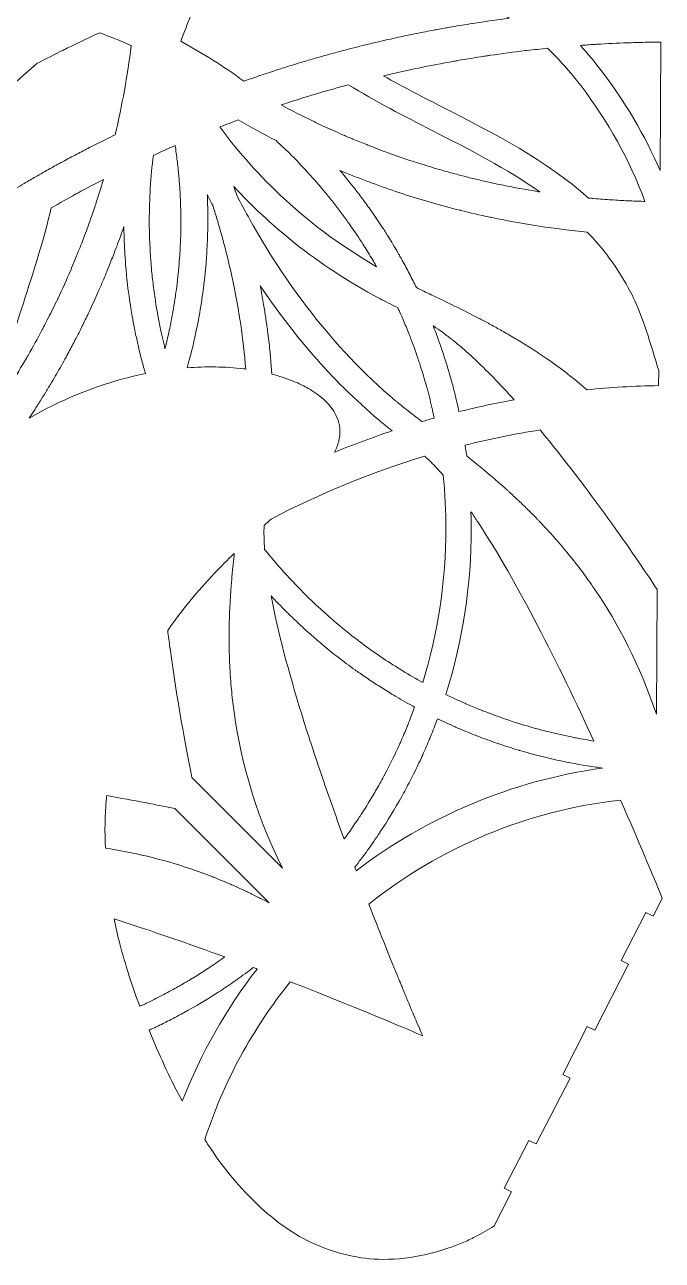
# Model space of a CAD drawing. Header units: millimetres. Extents: x -131 to 670, y -112 to 1620.
# Drawn here: x 426.8 to 476.5, y 722.1 to 818.3 of the extents above; entities that cross this region are included whole.
import ezdxf

# ---------------------------------------------------------------- set-up
doc = ezdxf.new("R2010")
doc.units = ezdxf.units.MM
doc.header["$MEASUREMENT"] = 0
doc.layers.add('Layer 2', color=7, linetype='Continuous')

msp = doc.modelspace()

# ---------------------------------------------------------------- linework, layer by layer
at = {"layer": 'Layer 2', "lineweight": 0}
for points, knots in [([(464.473, 818.81), (463.689, 818.71), (462.907, 818.599), (462.127, 818.481), (461.838, 818.438), (461.551, 818.389), (461.264, 818.343), (460.75, 818.26), (460.237, 818.176), (459.726, 818.085), (459.396, 818.027), (459.066, 817.967), (458.737, 817.905), (458.258, 817.816), (457.78, 817.722), (457.303, 817.626), (456.977, 817.56), (456.651, 817.495), (456.326, 817.426), (455.775, 817.309), (455.227, 817.185), (454.679, 817.059), (454.317, 816.975), (453.956, 816.892), (453.595, 816.804), (452.985, 816.657), (452.376, 816.505), (451.77, 816.346), (451.42, 816.254), (451.073, 816.157), (450.725, 816.062), (450.303, 815.946), (449.881, 815.829), (449.461, 815.708), (449.09, 815.601), (448.719, 815.492), (448.35, 815.381), (447.949, 815.26), (447.55, 815.136), (447.152, 815.011), (446.783, 814.895), (446.414, 814.78), (446.047, 814.659), (445.604, 814.514), (445.163, 814.362), (444.721, 814.21), (444.441, 814.114), (444.158, 814.024), (443.878, 813.925), (442.306, 815.072), (440.669, 816.108), (438.972, 817.024), (439.462, 818.373), (440.022, 819.689), (440.646, 820.968), (441.06, 821.118), (441.477, 821.26), (441.892, 821.406), (442.234, 821.524), (442.573, 821.647), (442.916, 821.763), (443.177, 821.851), (443.441, 821.934), (443.703, 822.02), (444.244, 822.197), (444.784, 822.375), (445.328, 822.544), (445.37, 822.557), (445.413, 822.57), (445.455, 822.583), (448.135, 822.737), (450.842, 822.749), (453.507, 822.454), (457.763, 821.98), (461.531, 820.735), (464.555, 818.821), (464.528, 818.818), (464.501, 818.813), (464.473, 818.81)], [0, 0, 0, 0, 1, 1, 1, 2, 2, 2, 3, 3, 3, 4, 4, 4, 5, 5, 5, 6, 6, 6, 7, 7, 7, 8, 8, 8, 9, 9, 9, 10, 10, 10, 11, 11, 11, 12, 12, 12, 13, 13, 13, 14, 14, 14, 15, 15, 15, 16, 16, 16, 17, 17, 17, 18, 18, 18, 19, 19, 19, 20, 20, 20, 21, 21, 21, 22, 22, 22, 23, 23, 23, 24, 24, 24, 25, 25, 25, 26, 26, 26, 26]), ([(431.854, 808.746), (431.526, 808.579), (431.201, 808.406), (430.875, 808.235), (430.506, 808.041), (430.137, 807.846), (429.77, 807.648), (429.447, 807.473), (429.125, 807.295), (428.803, 807.117), (428.422, 806.905), (428.043, 806.69), (427.665, 806.473), (427.369, 806.303), (427.072, 806.134), (426.778, 805.961), (426.309, 805.686), (425.844, 805.405), (425.38, 805.122), (425.181, 805.001), (424.979, 804.882), (424.781, 804.759), (424.126, 804.354), (423.476, 803.94), (422.829, 803.518), (422.634, 803.391), (422.441, 803.26), (422.247, 803.132), (421.773, 802.819), (421.302, 802.502), (420.833, 802.18), (420.61, 802.028), (420.388, 801.872), (420.166, 801.717), (419.717, 801.403), (419.269, 801.085), (418.825, 800.763), (418.616, 800.612), (418.407, 800.462), (418.199, 800.309), (417.701, 799.943), (417.206, 799.57), (416.714, 799.194), (416.601, 799.108), (416.486, 799.025), (416.374, 798.939), (417.196, 802.319), (418.947, 805.74), (421.533, 808.974), (423.365, 811.262), (425.491, 813.328), (427.697, 815.256), (427.739, 815.278), (427.78, 815.3), (427.823, 815.322), (428.471, 815.66), (429.123, 815.989), (429.777, 816.314), (429.947, 816.398), (430.115, 816.484), (430.285, 816.567), (430.862, 816.85), (431.443, 817.122), (432.025, 817.394), (432.233, 817.491), (432.439, 817.592), (432.647, 817.688), (433.454, 817.394), (434.248, 817.069), (435.034, 816.726), (435.057, 816.706), (435.08, 816.686), (435.104, 816.666), (434.822, 814.344), (434.402, 812.036), (433.866, 809.75), (433.621, 809.632), (433.38, 809.506), (433.137, 809.386), (432.708, 809.175), (432.28, 808.964), (431.854, 808.746)], [0, 0, 0, 0, 1, 1, 1, 2, 2, 2, 3, 3, 3, 4, 4, 4, 5, 5, 5, 6, 6, 6, 7, 7, 7, 8, 8, 8, 9, 9, 9, 10, 10, 10, 11, 11, 11, 12, 12, 12, 13, 13, 13, 14, 14, 14, 15, 15, 15, 16, 16, 16, 17, 17, 17, 18, 18, 18, 19, 19, 19, 20, 20, 20, 21, 21, 21, 22, 22, 22, 23, 23, 23, 24, 24, 24, 25, 25, 25, 26, 26, 26, 27, 27, 27, 27]), ([(471.716, 814.755), (471.175, 815.459), (470.635, 816.104), (470.092, 816.701), (470.462, 816.729), (470.831, 816.758), (471.201, 816.783), (471.296, 816.789), (471.39, 816.797), (471.485, 816.802), (471.549, 816.806), (471.614, 816.808), (471.679, 816.812), (472.471, 816.858), (473.265, 816.891), (474.062, 816.917), (474.278, 816.925), (474.495, 816.931), (474.712, 816.938), (474.801, 816.94), (474.891, 816.941), (474.98, 816.943), (475.441, 816.953), (475.902, 816.958), (476.364, 816.963), (476.364, 816.963), (476.297, 806.953), (476.297, 806.953), (475.1, 809.726), (473.573, 812.341), (471.716, 814.755)], [0, 0, 0, 0, 1, 1, 1, 2, 2, 2, 3, 3, 3, 4, 4, 4, 5, 5, 5, 6, 6, 6, 7, 7, 7, 8, 8, 8, 9, 9, 9, 10, 10, 10, 10]), ([(459.452, 811.851), (457.896, 812.646), (456.307, 813.464), (454.763, 814.333), (456.569, 814.763), (458.394, 815.143), (460.238, 815.472), (460.246, 815.473), (460.253, 815.474), (460.26, 815.475), (460.36, 815.493), (460.46, 815.509), (460.56, 815.526), (461.236, 815.644), (461.915, 815.755), (462.596, 815.858), (462.709, 815.875), (462.821, 815.894), (462.934, 815.911), (462.983, 815.918), (463.032, 815.926), (463.081, 815.933), (463.984, 816.067), (464.892, 816.188), (465.803, 816.296), (465.845, 816.301), (465.888, 816.306), (465.931, 816.31), (466.467, 816.373), (467.007, 816.424), (467.546, 816.478), (468.418, 815.641), (469.276, 814.674), (470.144, 813.545), (472.255, 810.799), (473.921, 807.783), (475.127, 804.558), (475.088, 804.559), (475.048, 804.559), (475.008, 804.56), (474.812, 804.565), (474.616, 804.573), (474.42, 804.581), (474.004, 804.596), (473.589, 804.616), (473.174, 804.64), (472.957, 804.652), (472.741, 804.664), (472.524, 804.679), (472.064, 804.709), (471.605, 804.746), (471.147, 804.787), (471.006, 804.799), (470.865, 804.809), (470.725, 804.822), (467.395, 807.789), (463.384, 809.843), (459.452, 811.851)], [0, 0, 0, 0, 1, 1, 1, 2, 2, 2, 3, 3, 3, 4, 4, 4, 5, 5, 5, 6, 6, 6, 7, 7, 7, 8, 8, 8, 9, 9, 9, 10, 10, 10, 11, 11, 11, 12, 12, 12, 13, 13, 13, 14, 14, 14, 15, 15, 15, 16, 16, 16, 17, 17, 17, 18, 18, 18, 19, 19, 19, 19]), ([(450.25, 810.343), (450.17, 810.38), (450.091, 810.418), (450.011, 810.455), (449.569, 810.661), (449.131, 810.872), (448.694, 811.088), (448.556, 811.156), (448.419, 811.224), (448.282, 811.293), (447.778, 811.546), (447.278, 811.803), (446.782, 812.069), (446.781, 812.07), (446.781, 812.07), (446.78, 812.07), (447.567, 812.331), (448.361, 812.578), (449.157, 812.819), (449.318, 812.868), (449.48, 812.916), (449.641, 812.964), (450.431, 813.198), (451.223, 813.425), (452.021, 813.64), (454.142, 812.342), (456.379, 811.192), (458.551, 810.083), (461.503, 808.574), (464.374, 807.101), (466.935, 805.299), (466.79, 805.322), (466.647, 805.349), (466.502, 805.372), (466.076, 805.442), (465.651, 805.516), (465.227, 805.594), (465.02, 805.632), (464.812, 805.671), (464.605, 805.712), (464.167, 805.797), (463.729, 805.888), (463.294, 805.983), (463.292, 805.983), (463.289, 805.983), (463.287, 805.984), (463.14, 806.016), (462.992, 806.046), (462.846, 806.079), (462.846, 806.079), (462.839, 806.081), (462.839, 806.081), (462.677, 806.117), (462.517, 806.159), (462.356, 806.196), (462.018, 806.275), (461.68, 806.354), (461.344, 806.438), (461.152, 806.486), (460.959, 806.536), (460.767, 806.586), (460.358, 806.693), (459.951, 806.803), (459.545, 806.917), (459.398, 806.959), (459.249, 806.999), (459.103, 807.041), (458.581, 807.193), (458.062, 807.352), (457.546, 807.516), (457.378, 807.57), (457.211, 807.625), (457.043, 807.68), (456.839, 807.746), (456.637, 807.817), (456.434, 807.886), (456.235, 807.953), (456.034, 808.019), (455.835, 808.088), (455.685, 808.141), (455.535, 808.192), (455.386, 808.246), (454.869, 808.431), (454.355, 808.622), (453.844, 808.821), (453.712, 808.872), (453.581, 808.925), (453.45, 808.977), (453.088, 809.12), (452.729, 809.268), (452.371, 809.417), (452.318, 809.439), (452.263, 809.46), (452.21, 809.483), (452.067, 809.543), (451.922, 809.603), (451.779, 809.665), (451.751, 809.676), (451.724, 809.689), (451.697, 809.701), (451.212, 809.91), (450.729, 810.122), (450.25, 810.343)], [0, 0, 0, 0, 1, 1, 1, 2, 2, 2, 3, 3, 3, 4, 4, 4, 5, 5, 5, 6, 6, 6, 7, 7, 7, 8, 8, 8, 9, 9, 9, 10, 10, 10, 11, 11, 11, 12, 12, 12, 13, 13, 13, 14, 14, 14, 15, 15, 15, 16, 16, 16, 17, 17, 17, 18, 18, 18, 19, 19, 19, 20, 20, 20, 21, 21, 21, 22, 22, 22, 23, 23, 23, 24, 24, 24, 25, 25, 25, 26, 26, 26, 27, 27, 27, 28, 28, 28, 29, 29, 29, 30, 30, 30, 31, 31, 31, 32, 32, 32, 33, 33, 33, 34, 34, 34, 34]), ([(442.015, 810.353), (442.492, 810.539), (442.97, 810.724), (443.451, 810.903), (444.413, 810.341), (445.396, 809.809), (446.388, 809.295), (446.799, 808.916), (447.208, 808.534), (447.606, 808.136), (448.028, 807.714), (448.435, 807.28), (448.837, 806.843), (448.963, 806.706), (449.088, 806.568), (449.211, 806.429), (449.503, 806.102), (449.788, 805.77), (450.069, 805.435), (450.272, 805.193), (450.472, 804.948), (450.668, 804.702), (450.889, 804.426), (451.107, 804.148), (451.32, 803.868), (451.528, 803.593), (451.733, 803.315), (451.933, 803.036), (452.014, 802.924), (452.093, 802.81), (452.173, 802.696), (452.182, 802.683), (452.192, 802.67), (452.201, 802.657), (452.531, 802.185), (452.849, 801.707), (453.159, 801.224), (453.213, 801.139), (453.268, 801.055), (453.321, 800.97), (453.544, 800.618), (453.761, 800.261), (453.973, 799.903), (454.058, 799.76), (454.144, 799.617), (454.226, 799.473), (448.242, 802.927), (444.326, 807.204), (442.015, 810.353)], [0, 0, 0, 0, 1, 1, 1, 2, 2, 2, 3, 3, 3, 4, 4, 4, 5, 5, 5, 6, 6, 6, 7, 7, 7, 8, 8, 8, 9, 9, 9, 10, 10, 10, 11, 11, 11, 12, 12, 12, 13, 13, 13, 14, 14, 14, 15, 15, 15, 16, 16, 16, 16]), ([(436.835, 808.151), (437.398, 808.409), (437.963, 808.662), (438.531, 808.91), (438.59, 808.531), (438.645, 808.131), (438.695, 807.715), (438.701, 807.673), (438.706, 807.632), (438.711, 807.59), (438.732, 807.413), (438.751, 807.231), (438.77, 807.048), (438.777, 806.982), (438.784, 806.917), (438.791, 806.851), (438.808, 806.673), (438.825, 806.491), (438.84, 806.308), (438.846, 806.233), (438.852, 806.159), (438.858, 806.083), (438.873, 805.898), (438.886, 805.711), (438.899, 805.521), (438.903, 805.446), (438.907, 805.37), (438.912, 805.295), (438.923, 805.098), (438.934, 804.9), (438.943, 804.697), (438.946, 804.634), (438.947, 804.569), (438.95, 804.505), (438.968, 804.02), (438.98, 803.522), (438.98, 803.009), (438.98, 802.645), (438.975, 802.274), (438.965, 801.897), (438.965, 801.893), (438.964, 801.889), (438.964, 801.885), (438.954, 801.528), (438.939, 801.166), (438.919, 800.798), (438.915, 800.731), (438.91, 800.663), (438.906, 800.596), (438.887, 800.287), (438.865, 799.975), (438.839, 799.659), (438.831, 799.566), (438.822, 799.473), (438.814, 799.379), (438.787, 799.082), (438.757, 798.782), (438.722, 798.478), (438.711, 798.375), (438.698, 798.271), (438.686, 798.167), (438.649, 797.864), (438.608, 797.559), (438.564, 797.251), (438.549, 797.148), (438.534, 797.044), (438.519, 796.94), (438.469, 796.616), (438.414, 796.287), (438.356, 795.957), (438.34, 795.869), (438.326, 795.782), (438.31, 795.694), (438.238, 795.307), (438.16, 794.916), (438.075, 794.521), (438.068, 794.49), (438.063, 794.459), (438.056, 794.427), (437.96, 793.987), (437.856, 793.542), (437.742, 793.092), (437.673, 793.373), (437.608, 793.656), (437.544, 793.939), (437.512, 794.083), (437.477, 794.226), (437.445, 794.369), (437.39, 794.627), (437.339, 794.886), (437.289, 795.145), (437.254, 795.321), (437.219, 795.496), (437.187, 795.672), (437.142, 795.915), (437.102, 796.159), (437.062, 796.403), (437.029, 796.602), (436.997, 796.799), (436.968, 796.998), (436.934, 797.229), (436.901, 797.46), (436.871, 797.692), (436.842, 797.911), (436.816, 798.131), (436.79, 798.351), (436.765, 798.568), (436.741, 798.785), (436.72, 799.003), (436.696, 799.248), (436.675, 799.493), (436.655, 799.739), (436.64, 799.937), (436.623, 800.135), (436.609, 800.334), (436.591, 800.621), (436.577, 800.909), (436.565, 801.197), (436.557, 801.359), (436.547, 801.521), (436.542, 801.683), (436.527, 802.132), (436.518, 802.582), (436.518, 803.033), (436.518, 803.038), (436.518, 803.043), (436.518, 803.048), (436.518, 804.776), (436.627, 806.479), (436.835, 808.151)], [0, 0, 0, 0, 1, 1, 1, 2, 2, 2, 3, 3, 3, 4, 4, 4, 5, 5, 5, 6, 6, 6, 7, 7, 7, 8, 8, 8, 9, 9, 9, 10, 10, 10, 11, 11, 11, 12, 12, 12, 13, 13, 13, 14, 14, 14, 15, 15, 15, 16, 16, 16, 17, 17, 17, 18, 18, 18, 19, 19, 19, 20, 20, 20, 21, 21, 21, 22, 22, 22, 23, 23, 23, 24, 24, 24, 25, 25, 25, 26, 26, 26, 27, 27, 27, 28, 28, 28, 29, 29, 29, 30, 30, 30, 31, 31, 31, 32, 32, 32, 33, 33, 33, 34, 34, 34, 35, 35, 35, 36, 36, 36, 37, 37, 37, 38, 38, 38, 39, 39, 39, 40, 40, 40, 41, 41, 41, 42, 42, 42, 43, 43, 43, 43]), ([(426.709, 796.641), (427.49, 799.052), (428.293, 801.539), (428.884, 804.057), (428.884, 804.057), (428.885, 804.057), (428.885, 804.057), (429.522, 804.423), (430.163, 804.783), (430.809, 805.136), (430.854, 805.161), (430.899, 805.187), (430.945, 805.211), (431.609, 805.574), (432.278, 805.929), (432.952, 806.275), (432.83, 805.864), (432.693, 805.457), (432.563, 805.047), (432.465, 804.739), (432.373, 804.43), (432.271, 804.122), (432.202, 803.916), (432.129, 803.711), (432.058, 803.506), (432.042, 803.461), (432.026, 803.417), (432.01, 803.372), (431.84, 802.884), (431.666, 802.397), (431.484, 801.911), (431.408, 801.71), (431.332, 801.508), (431.255, 801.308), (431.142, 801.016), (431.018, 800.727), (430.901, 800.437), (430.766, 800.103), (430.637, 799.769), (430.497, 799.438), (430.464, 799.36), (430.434, 799.283), (430.401, 799.206), (430.08, 798.46), (429.746, 797.719), (429.396, 796.984), (429.388, 796.967), (429.38, 796.949), (429.371, 796.932), (429.143, 796.455), (428.9, 795.984), (428.66, 795.512), (428.548, 795.291), (428.443, 795.068), (428.328, 794.849), (428.28, 794.757), (428.231, 794.666), (428.183, 794.574), (427.827, 793.901), (427.46, 793.234), (427.078, 792.571), (427.062, 792.542), (427.045, 792.512), (427.028, 792.483), (427.004, 792.44), (426.977, 792.398), (426.951, 792.356), (426.555, 791.673), (426.146, 790.995), (425.723, 790.325), (425.272, 789.613), (424.807, 788.909), (424.326, 788.211), (424.886, 791.001), (425.784, 793.788), (426.709, 796.641)], [0, 0, 0, 0, 1, 1, 1, 2, 2, 2, 3, 3, 3, 4, 4, 4, 5, 5, 5, 6, 6, 6, 7, 7, 7, 8, 8, 8, 9, 9, 9, 10, 10, 10, 11, 11, 11, 12, 12, 12, 13, 13, 13, 14, 14, 14, 15, 15, 15, 16, 16, 16, 17, 17, 17, 18, 18, 18, 19, 19, 19, 20, 20, 20, 21, 21, 21, 22, 22, 22, 23, 23, 23, 24, 24, 24, 25, 25, 25, 25]), ([(470.588, 789.893), (470.58, 789.9), (470.572, 789.906), (470.565, 789.913), (469.602, 790.762), (468.596, 791.537), (467.574, 792.248), (467.533, 792.276), (467.492, 792.304), (467.451, 792.332), (467.244, 792.475), (467.037, 792.615), (466.83, 792.752), (466.769, 792.793), (466.708, 792.833), (466.647, 792.873), (466.458, 792.996), (466.269, 793.117), (466.08, 793.237), (466.009, 793.281), (465.938, 793.326), (465.867, 793.37), (465.688, 793.482), (465.509, 793.592), (465.33, 793.7), (465.253, 793.747), (465.175, 793.794), (465.098, 793.84), (464.927, 793.942), (464.756, 794.042), (464.585, 794.141), (464.502, 794.189), (464.42, 794.238), (464.337, 794.286), (464.178, 794.376), (464.021, 794.465), (463.863, 794.553), (463.571, 794.716), (463.282, 794.876), (462.994, 795.031), (462.972, 795.042), (462.951, 795.054), (462.929, 795.066), (462.72, 795.178), (462.512, 795.288), (462.304, 795.396), (462.286, 795.405), (462.268, 795.415), (462.25, 795.425), (460.919, 796.12), (459.642, 796.733), (458.485, 797.288), (458.086, 797.479), (457.7, 797.665), (457.324, 797.848), (457.324, 797.848), (457.321, 797.852), (457.321, 797.852), (457.149, 798.207), (456.972, 798.559), (456.789, 798.908), (456.606, 799.259), (456.418, 799.606), (456.226, 799.952), (456.181, 800.032), (456.137, 800.112), (456.092, 800.192), (456.059, 800.252), (456.027, 800.31), (455.994, 800.369), (455.958, 800.432), (455.92, 800.494), (455.884, 800.557), (455.754, 800.781), (455.625, 801.005), (455.491, 801.227), (455.368, 801.431), (455.242, 801.633), (455.116, 801.836), (455.115, 801.837), (455.114, 801.839), (455.113, 801.84), (455.113, 801.84), (455.113, 801.84), (455.113, 801.84), (455.113, 801.841), (455.113, 801.841), (455.112, 801.841), (454.962, 802.083), (454.813, 802.325), (454.658, 802.564), (454.385, 802.982), (454.104, 803.395), (453.816, 803.805), (453.816, 803.805), (453.816, 803.805), (453.816, 803.805), (453.699, 803.97), (453.579, 804.132), (453.461, 804.296), (453.46, 804.296), (453.46, 804.296), (453.46, 804.297), (453.233, 804.61), (453.002, 804.922), (452.766, 805.23), (452.655, 805.374), (452.545, 805.518), (452.432, 805.661), (452.086, 806.102), (451.733, 806.538), (451.367, 806.967), (452.04, 806.687), (452.72, 806.421), (453.403, 806.163), (453.558, 806.104), (453.714, 806.045), (453.869, 805.988), (454.557, 805.733), (455.249, 805.487), (455.948, 805.255), (455.977, 805.245), (456.007, 805.235), (456.037, 805.226), (456.728, 804.997), (457.426, 804.782), (458.126, 804.576), (458.242, 804.542), (458.357, 804.507), (458.473, 804.474), (459.214, 804.26), (459.96, 804.057), (460.711, 803.869), (460.723, 803.865), (460.736, 803.863), (460.747, 803.86), (461.512, 803.669), (462.281, 803.493), (463.055, 803.328), (463.107, 803.318), (463.157, 803.307), (463.208, 803.296), (465.636, 802.786), (468.112, 802.411), (470.629, 802.176), (471.847, 800.912), (472.929, 799.487), (473.827, 797.827), (473.958, 797.585), (474.085, 797.338), (474.208, 797.086), (474.882, 795.702), (475.618, 793.385), (476.192, 791.386), (476.192, 791.386), (476.184, 790.217), (476.184, 790.217), (474.3, 790.182), (472.434, 790.074), (470.588, 789.893)], [0, 0, 0, 0, 1, 1, 1, 2, 2, 2, 3, 3, 3, 4, 4, 4, 5, 5, 5, 6, 6, 6, 7, 7, 7, 8, 8, 8, 9, 9, 9, 10, 10, 10, 11, 11, 11, 12, 12, 12, 13, 13, 13, 14, 14, 14, 15, 15, 15, 16, 16, 16, 17, 17, 17, 18, 18, 18, 19, 19, 19, 20, 20, 20, 21, 21, 21, 22, 22, 22, 23, 23, 23, 24, 24, 24, 25, 25, 25, 26, 26, 26, 27, 27, 27, 28, 28, 28, 29, 29, 29, 30, 30, 30, 31, 31, 31, 32, 32, 32, 33, 33, 33, 34, 34, 34, 35, 35, 35, 36, 36, 36, 37, 37, 37, 38, 38, 38, 39, 39, 39, 40, 40, 40, 41, 41, 41, 42, 42, 42, 43, 43, 43, 44, 44, 44, 45, 45, 45, 46, 46, 46, 47, 47, 47, 48, 48, 48, 49, 49, 49, 50, 50, 50, 51, 51, 51, 52, 52, 52, 53, 53, 53, 53]), ([(458.707, 787.684), (458.389, 787.597), (458.072, 787.506), (457.756, 787.414), (457.418, 787.672), (457.092, 787.924), (456.776, 788.172), (456.722, 788.214), (456.667, 788.257), (456.614, 788.3), (456.49, 788.397), (456.368, 788.495), (456.248, 788.591), (456.12, 788.694), (455.996, 788.796), (455.873, 788.898), (455.816, 788.945), (455.756, 788.994), (455.7, 789.041), (450.656, 793.271), (446.96, 798.488), (444.37, 803.106), (444.001, 803.765), (443.653, 804.412), (443.328, 805.042), (443.255, 805.27), (443.181, 805.491), (443.107, 805.712), (445.773, 802.821), (449.48, 799.638), (454.469, 796.995), (454.907, 796.763), (455.379, 796.525), (455.876, 796.281), (455.877, 796.279), (455.878, 796.278), (455.879, 796.276), (455.921, 796.183), (455.96, 796.089), (456.002, 795.997), (456.119, 795.736), (456.236, 795.475), (456.348, 795.213), (456.499, 794.857), (456.645, 794.498), (456.786, 794.138), (456.842, 793.995), (456.897, 793.851), (456.952, 793.707), (457.143, 793.201), (457.323, 792.691), (457.495, 792.177), (457.522, 792.094), (457.55, 792.011), (457.577, 791.928), (457.58, 791.919), (457.583, 791.91), (457.586, 791.901), (457.748, 791.405), (457.902, 790.906), (458.045, 790.404), (458.049, 790.39), (458.053, 790.376), (458.057, 790.362), (458.058, 790.361), (458.058, 790.36), (458.058, 790.359), (458.074, 790.302), (458.09, 790.245), (458.105, 790.188), (458.11, 790.171), (458.114, 790.154), (458.119, 790.138), (458.12, 790.137), (458.12, 790.135), (458.12, 790.134), (458.268, 789.598), (458.402, 789.058), (458.529, 788.515), (458.555, 788.4), (458.582, 788.284), (458.608, 788.169), (458.644, 788.009), (458.673, 787.845), (458.707, 787.684)], [0, 0, 0, 0, 1, 1, 1, 2, 2, 2, 3, 3, 3, 4, 4, 4, 5, 5, 5, 6, 6, 6, 7, 7, 7, 8, 8, 8, 9, 9, 9, 10, 10, 10, 11, 11, 11, 12, 12, 12, 13, 13, 13, 14, 14, 14, 15, 15, 15, 16, 16, 16, 17, 17, 17, 18, 18, 18, 19, 19, 19, 20, 20, 20, 21, 21, 21, 22, 22, 22, 23, 23, 23, 24, 24, 24, 25, 25, 25, 26, 26, 26, 27, 27, 27, 28, 28, 28, 28]), ([(441.072, 803.95), (441.072, 803.962), (441.072, 803.974), (441.072, 803.986), (441.064, 804.367), (441.052, 804.743), (441.035, 805.108), (441.171, 804.832), (441.311, 804.553), (441.456, 804.27), (441.466, 804.24), (441.475, 804.208), (441.485, 804.178), (441.601, 803.814), (441.715, 803.439), (441.828, 803.059), (441.858, 802.959), (441.887, 802.86), (441.917, 802.758), (442.037, 802.349), (442.154, 801.931), (442.269, 801.505), (442.288, 801.433), (442.307, 801.359), (442.327, 801.286), (442.576, 800.347), (442.811, 799.373), (443.025, 798.366), (443.031, 798.336), (443.038, 798.306), (443.044, 798.277), (443.493, 796.143), (443.846, 793.869), (444.033, 791.506), (443.978, 791.514), (443.924, 791.522), (443.869, 791.53), (442.395, 791.697), (440.925, 791.713), (439.471, 791.604), (439.51, 791.744), (439.545, 791.881), (439.583, 792.019), (439.615, 792.137), (439.647, 792.255), (439.678, 792.372), (439.724, 792.549), (439.769, 792.724), (439.812, 792.899), (439.841, 793.015), (439.87, 793.131), (439.897, 793.246), (439.94, 793.422), (439.981, 793.598), (440.021, 793.773), (440.046, 793.883), (440.07, 793.992), (440.094, 794.101), (440.133, 794.28), (440.171, 794.458), (440.208, 794.636), (440.228, 794.732), (440.246, 794.828), (440.265, 794.923), (440.303, 795.113), (440.34, 795.302), (440.375, 795.489), (440.383, 795.534), (440.39, 795.577), (440.398, 795.621), (440.525, 796.318), (440.631, 797.002), (440.719, 797.672), (440.727, 797.73), (440.736, 797.789), (440.743, 797.847), (440.767, 798.039), (440.79, 798.23), (440.811, 798.421), (440.819, 798.492), (440.828, 798.564), (440.835, 798.635), (440.856, 798.822), (440.874, 799.007), (440.892, 799.191), (440.899, 799.261), (440.905, 799.33), (440.911, 799.4), (440.928, 799.587), (440.944, 799.774), (440.958, 799.959), (440.962, 800.015), (440.966, 800.069), (440.97, 800.124), (440.985, 800.324), (440.998, 800.522), (441.01, 800.718), (441.01, 800.727), (441.011, 800.735), (441.011, 800.743), (441.076, 801.865), (441.092, 802.935), (441.072, 803.95)], [0, 0, 0, 0, 1, 1, 1, 2, 2, 2, 3, 3, 3, 4, 4, 4, 5, 5, 5, 6, 6, 6, 7, 7, 7, 8, 8, 8, 9, 9, 9, 10, 10, 10, 11, 11, 11, 12, 12, 12, 13, 13, 13, 14, 14, 14, 15, 15, 15, 16, 16, 16, 17, 17, 17, 18, 18, 18, 19, 19, 19, 20, 20, 20, 21, 21, 21, 22, 22, 22, 23, 23, 23, 24, 24, 24, 25, 25, 25, 26, 26, 26, 27, 27, 27, 28, 28, 28, 29, 29, 29, 30, 30, 30, 31, 31, 31, 32, 32, 32, 33, 33, 33, 34, 34, 34, 34]), ([(427.162, 787.687), (427.297, 787.892), (427.434, 788.097), (427.566, 788.302), (427.718, 788.536), (427.869, 788.769), (428.017, 789.005), (428.165, 789.24), (428.311, 789.476), (428.455, 789.712), (428.607, 789.96), (428.756, 790.208), (428.904, 790.458), (429.035, 790.678), (429.167, 790.898), (429.295, 791.12), (429.548, 791.557), (429.797, 791.997), (430.039, 792.439), (430.133, 792.611), (430.223, 792.784), (430.315, 792.956), (430.486, 793.274), (430.655, 793.593), (430.82, 793.914), (430.923, 794.113), (431.024, 794.314), (431.124, 794.514), (431.282, 794.828), (431.438, 795.144), (431.591, 795.461), (431.678, 795.641), (431.766, 795.821), (431.851, 796.002), (432.078, 796.484), (432.301, 796.968), (432.517, 797.456), (432.553, 797.537), (432.587, 797.62), (432.622, 797.702), (432.809, 798.128), (432.991, 798.556), (433.168, 798.986), (433.236, 799.15), (433.302, 799.315), (433.368, 799.48), (433.516, 799.847), (433.661, 800.215), (433.802, 800.584), (433.862, 800.741), (433.923, 800.897), (433.981, 801.054), (434.173, 801.566), (434.36, 802.08), (434.539, 802.596), (434.544, 802.059), (434.561, 801.525), (434.586, 800.994), (434.594, 800.818), (434.608, 800.644), (434.619, 800.47), (434.641, 800.112), (434.663, 799.754), (434.693, 799.398), (434.71, 799.196), (434.732, 798.995), (434.752, 798.793), (434.752, 798.793), (434.752, 798.789), (434.752, 798.789), (434.752, 798.789), (434.753, 798.784), (434.753, 798.784), (434.785, 798.46), (434.818, 798.137), (434.857, 797.816), (434.857, 797.816), (434.857, 797.814), (434.857, 797.814), (434.883, 797.602), (434.912, 797.392), (434.941, 797.181), (434.984, 796.868), (435.03, 796.555), (435.079, 796.244), (435.079, 796.244), (435.079, 796.243), (435.08, 796.242), (435.08, 796.242), (435.08, 796.241), (435.08, 796.241), (435.113, 796.033), (435.148, 795.825), (435.184, 795.617), (435.185, 795.616), (435.185, 795.616), (435.185, 795.616), (435.185, 795.615), (435.185, 795.614), (435.185, 795.613), (435.24, 795.301), (435.299, 794.99), (435.36, 794.679), (435.36, 794.679), (435.36, 794.677), (435.36, 794.677), (435.36, 794.677), (435.361, 794.677), (435.361, 794.677), (435.4, 794.476), (435.44, 794.275), (435.483, 794.075), (435.483, 794.075), (435.483, 794.075), (435.483, 794.075), (435.483, 794.073), (435.483, 794.073), (435.484, 794.072), (435.552, 793.751), (435.626, 793.432), (435.701, 793.113), (435.745, 792.928), (435.788, 792.742), (435.834, 792.557), (435.834, 792.557), (435.834, 792.556), (435.834, 792.556), (435.834, 792.556), (435.835, 792.556), (435.835, 792.556), (435.923, 792.207), (436.017, 791.861), (436.113, 791.517), (436.113, 791.517), (436.115, 791.509), (436.115, 791.509), (436.115, 791.509), (436.117, 791.504), (436.117, 791.504), (436.149, 791.388), (436.181, 791.271), (436.213, 791.154), (433.725, 790.647), (431.316, 789.793), (429.051, 788.694), (428.409, 788.38), (427.78, 788.043), (427.162, 787.687)], [0, 0, 0, 0, 1, 1, 1, 2, 2, 2, 3, 3, 3, 4, 4, 4, 5, 5, 5, 6, 6, 6, 7, 7, 7, 8, 8, 8, 9, 9, 9, 10, 10, 10, 11, 11, 11, 12, 12, 12, 13, 13, 13, 14, 14, 14, 15, 15, 15, 16, 16, 16, 17, 17, 17, 18, 18, 18, 19, 19, 19, 20, 20, 20, 21, 21, 21, 22, 22, 22, 23, 23, 23, 24, 24, 24, 25, 25, 25, 26, 26, 26, 27, 27, 27, 28, 28, 28, 29, 29, 29, 30, 30, 30, 31, 31, 31, 32, 32, 32, 33, 33, 33, 34, 34, 34, 35, 35, 35, 36, 36, 36, 37, 37, 37, 38, 38, 38, 39, 39, 39, 40, 40, 40, 41, 41, 41, 42, 42, 42, 43, 43, 43, 44, 44, 44, 45, 45, 45, 46, 46, 46, 47, 47, 47, 48, 48, 48, 49, 49, 49, 49]), ([(451.226, 787.531), (450.805, 788.599), (450.206, 789.074), (449.598, 789.546), (449.598, 789.546), (449.136, 789.865), (449.136, 789.865), (448.981, 789.964), (448.825, 790.038), (448.668, 790.125), (448.355, 790.304), (448.038, 790.444), (447.72, 790.567), (447.171, 790.789), (446.619, 790.964), (446.065, 791.108), (446.06, 791.184), (446.051, 791.258), (446.046, 791.334), (446.014, 791.788), (445.977, 792.239), (445.934, 792.686), (445.925, 792.77), (445.919, 792.855), (445.911, 792.939), (445.858, 793.456), (445.797, 793.967), (445.731, 794.474), (445.71, 794.634), (445.687, 794.791), (445.665, 794.95), (445.615, 795.307), (445.562, 795.661), (445.505, 796.013), (445.477, 796.189), (445.449, 796.366), (445.419, 796.542), (445.349, 796.955), (445.275, 797.363), (445.198, 797.767), (445.185, 797.835), (445.174, 797.905), (445.161, 797.973), (447.57, 794.389), (450.622, 790.709), (454.426, 787.518), (454.574, 787.394), (454.732, 787.267), (454.888, 787.14), (454.902, 787.129), (454.915, 787.118), (454.928, 787.107), (455.096, 786.971), (455.269, 786.834), (455.444, 786.695), (453.923, 786.193), (452.425, 785.638), (450.951, 785.037), (451.081, 785.293), (451.198, 785.58), (451.28, 785.912), (451.4, 786.377), (451.42, 786.988), (451.226, 787.531)], [0, 0, 0, 0, 1, 1, 1, 2, 2, 2, 3, 3, 3, 4, 4, 4, 5, 5, 5, 6, 6, 6, 7, 7, 7, 8, 8, 8, 9, 9, 9, 10, 10, 10, 11, 11, 11, 12, 12, 12, 13, 13, 13, 14, 14, 14, 15, 15, 15, 16, 16, 16, 17, 17, 17, 18, 18, 18, 19, 19, 19, 20, 20, 20, 21, 21, 21, 21]), ([(460.337, 789.499), (460.298, 789.658), (460.26, 789.816), (460.219, 789.974), (460.126, 790.334), (460.027, 790.692), (459.924, 791.049), (459.898, 791.14), (459.871, 791.231), (459.844, 791.322), (459.491, 792.52), (459.086, 793.7), (458.63, 794.861), (458.643, 794.852), (458.657, 794.842), (458.671, 794.834), (458.893, 794.691), (459.119, 794.538), (459.347, 794.374), (459.372, 794.356), (459.397, 794.337), (459.422, 794.319), (459.649, 794.154), (459.878, 793.98), (460.11, 793.796), (460.134, 793.777), (460.159, 793.757), (460.183, 793.738), (460.417, 793.55), (460.652, 793.355), (460.891, 793.15), (460.91, 793.133), (460.929, 793.116), (460.948, 793.1), (461.193, 792.887), (461.44, 792.667), (461.689, 792.437), (461.699, 792.428), (461.71, 792.418), (461.72, 792.408), (462.775, 791.432), (463.857, 790.311), (464.936, 789.109), (463.486, 788.847), (462.054, 788.537), (460.636, 788.188), (460.542, 788.627), (460.444, 789.065), (460.337, 789.499)], [0, 0, 0, 0, 1, 1, 1, 2, 2, 2, 3, 3, 3, 4, 4, 4, 5, 5, 5, 6, 6, 6, 7, 7, 7, 8, 8, 8, 9, 9, 9, 10, 10, 10, 11, 11, 11, 12, 12, 12, 13, 13, 13, 14, 14, 14, 15, 15, 15, 16, 16, 16, 16]), ([(471.197, 774.377), (471.194, 774.381), (471.191, 774.386), (471.188, 774.39), (471.036, 774.612), (470.883, 774.832), (470.729, 775.048), (470.723, 775.056), (470.716, 775.065), (470.71, 775.074), (470.558, 775.287), (470.404, 775.498), (470.25, 775.705), (470.243, 775.714), (470.236, 775.723), (470.229, 775.732), (470.073, 775.941), (469.917, 776.147), (469.76, 776.349), (469.757, 776.352), (469.755, 776.355), (469.752, 776.358), (468.82, 777.557), (467.857, 778.655), (466.885, 779.667), (466.833, 779.722), (466.781, 779.776), (466.729, 779.83), (466.626, 779.937), (466.522, 780.041), (466.419, 780.145), (466.342, 780.223), (466.265, 780.301), (466.188, 780.378), (466.099, 780.467), (466.01, 780.555), (465.92, 780.642), (465.828, 780.733), (465.736, 780.823), (465.644, 780.913), (465.566, 780.987), (465.489, 781.061), (465.412, 781.134), (465.305, 781.236), (465.199, 781.337), (465.093, 781.436), (465.028, 781.497), (464.962, 781.558), (464.897, 781.618), (464.777, 781.729), (464.658, 781.839), (464.538, 781.948), (464.486, 781.996), (464.433, 782.043), (464.38, 782.091), (464.245, 782.213), (464.11, 782.334), (463.974, 782.453), (463.937, 782.486), (463.9, 782.519), (463.863, 782.551), (463.707, 782.689), (463.55, 782.825), (463.394, 782.96), (463.379, 782.972), (463.365, 782.985), (463.35, 782.998), (462.632, 783.615), (461.924, 784.194), (461.238, 784.738), (461.211, 784.943), (461.178, 785.147), (461.148, 785.352), (461.137, 785.428), (461.124, 785.504), (461.113, 785.581), (463.03, 786.058), (464.978, 786.456), (466.955, 786.765), (470.74, 782.207), (474.236, 777.121), (476.077, 774.346), (476.077, 774.346), (476.012, 764.635), (476.012, 764.635), (474.739, 768.435), (473.064, 771.641), (471.197, 774.377)], [0, 0, 0, 0, 1, 1, 1, 2, 2, 2, 3, 3, 3, 4, 4, 4, 5, 5, 5, 6, 6, 6, 7, 7, 7, 8, 8, 8, 9, 9, 9, 10, 10, 10, 11, 11, 11, 12, 12, 12, 13, 13, 13, 14, 14, 14, 15, 15, 15, 16, 16, 16, 17, 17, 17, 18, 18, 18, 19, 19, 19, 20, 20, 20, 21, 21, 21, 22, 22, 22, 23, 23, 23, 24, 24, 24, 25, 25, 25, 26, 26, 26, 27, 27, 27, 28, 28, 28, 29, 29, 29, 29]), ([(445.463, 779.327), (445.648, 779.494), (445.835, 779.661), (446.02, 779.828), (449.81, 781.819), (453.807, 783.465), (457.974, 784.718), (458.037, 784.662), (458.101, 784.602), (458.165, 784.542), (458.205, 784.506), (458.244, 784.47), (458.284, 784.432), (458.376, 784.345), (458.469, 784.254), (458.563, 784.159), (458.57, 784.152), (458.577, 784.144), (458.584, 784.137), (458.772, 783.947), (458.962, 783.745), (459.154, 783.531), (459.24, 783.435), (459.326, 783.343), (459.413, 783.242), (459.414, 783.238), (459.414, 783.234), (459.414, 783.229), (459.479, 782.569), (459.528, 781.904), (459.561, 781.238), (459.562, 781.225), (459.564, 781.213), (459.564, 781.201), (459.581, 780.863), (459.593, 780.525), (459.602, 780.186), (459.604, 780.093), (459.604, 780), (459.605, 779.908), (459.61, 779.66), (459.614, 779.412), (459.614, 779.163), (459.615, 779.156), (459.615, 779.149), (459.615, 779.141), (459.615, 774.997), (459.002, 770.948), (457.824, 767.095), (457.294, 767.386), (456.774, 767.693), (456.259, 768.007), (456.216, 768.033), (456.173, 768.06), (456.129, 768.087), (456.045, 768.138), (455.961, 768.19), (455.877, 768.242), (455.366, 768.561), (454.86, 768.886), (454.364, 769.227), (454.364, 769.227), (454.363, 769.228), (454.363, 769.228), (454.363, 769.228), (454.363, 769.228), (454.363, 769.228), (453.867, 769.569), (453.382, 769.924), (452.902, 770.285), (452.784, 770.374), (452.666, 770.464), (452.549, 770.555), (451.893, 771.059), (451.258, 771.588), (450.635, 772.131), (450.353, 772.378), (450.068, 772.623), (449.791, 772.877), (449.753, 772.912), (449.714, 772.949), (449.676, 772.984), (449.607, 773.048), (449.538, 773.112), (449.47, 773.176), (449.469, 773.177), (449.468, 773.178), (449.467, 773.179), (448.593, 774.001), (447.754, 774.86), (446.954, 775.755), (446.953, 775.756), (446.952, 775.757), (446.951, 775.758), (446.855, 775.866), (446.759, 775.974), (446.663, 776.084), (446.267, 776.537), (445.876, 776.996), (445.5, 777.466), (445.495, 777.532), (445.492, 777.595), (445.488, 777.659), (445.48, 777.787), (445.473, 777.914), (445.467, 778.038), (445.461, 778.17), (445.456, 778.3), (445.454, 778.428), (445.454, 778.437), (445.454, 778.445), (445.454, 778.453), (445.448, 778.757), (445.451, 779.049), (445.463, 779.327)], [0, 0, 0, 0, 1, 1, 1, 2, 2, 2, 3, 3, 3, 4, 4, 4, 5, 5, 5, 6, 6, 6, 7, 7, 7, 8, 8, 8, 9, 9, 9, 10, 10, 10, 11, 11, 11, 12, 12, 12, 13, 13, 13, 14, 14, 14, 15, 15, 15, 16, 16, 16, 17, 17, 17, 18, 18, 18, 19, 19, 19, 20, 20, 20, 21, 21, 21, 22, 22, 22, 23, 23, 23, 24, 24, 24, 25, 25, 25, 26, 26, 26, 27, 27, 27, 28, 28, 28, 29, 29, 29, 30, 30, 30, 31, 31, 31, 32, 32, 32, 33, 33, 33, 34, 34, 34, 35, 35, 35, 36, 36, 36, 37, 37, 37, 38, 38, 38, 38]), ([(461.596, 779.313), (461.594, 779.632), (461.585, 779.949), (461.575, 780.266), (461.575, 780.309), (461.574, 780.352), (461.573, 780.395), (461.75, 780.137), (461.927, 779.87), (462.106, 779.599), (465.174, 774.936), (468.429, 768.449), (471.152, 762.541), (470.697, 762.613), (470.245, 762.694), (469.794, 762.78), (469.653, 762.808), (469.512, 762.837), (469.371, 762.866), (469.051, 762.93), (468.733, 762.999), (468.416, 763.071), (468.268, 763.104), (468.12, 763.137), (467.973, 763.173), (467.546, 763.275), (467.12, 763.382), (466.698, 763.498), (466.673, 763.504), (466.648, 763.511), (466.624, 763.519), (466.612, 763.522), (466.599, 763.525), (466.587, 763.528), (466.152, 763.649), (465.721, 763.777), (465.292, 763.911), (465.242, 763.926), (465.193, 763.941), (465.143, 763.957), (465.132, 763.96), (465.121, 763.965), (465.109, 763.969), (464.221, 764.251), (463.346, 764.563), (462.485, 764.904), (462.48, 764.906), (462.476, 764.907), (462.471, 764.909), (462.366, 764.95), (462.262, 764.993), (462.158, 765.035), (461.831, 765.168), (461.506, 765.305), (461.184, 765.446), (461.068, 765.496), (460.954, 765.545), (460.839, 765.597), (460.426, 765.781), (460.015, 765.97), (459.61, 766.169), (460.915, 770.311), (461.6, 774.671), (461.6, 779.139), (461.6, 779.198), (461.597, 779.255), (461.596, 779.313)], [0, 0, 0, 0, 1, 1, 1, 2, 2, 2, 3, 3, 3, 4, 4, 4, 5, 5, 5, 6, 6, 6, 7, 7, 7, 8, 8, 8, 9, 9, 9, 10, 10, 10, 11, 11, 11, 12, 12, 12, 13, 13, 13, 14, 14, 14, 15, 15, 15, 16, 16, 16, 17, 17, 17, 18, 18, 18, 19, 19, 19, 20, 20, 20, 21, 21, 21, 22, 22, 22, 22]), ([(441.601, 775.604), (442.101, 776.132), (442.617, 776.645), (443.141, 777.154), (443.133, 777.09), (443.127, 777.022), (443.12, 776.958), (443.087, 776.665), (443.055, 776.367), (443.025, 776.066), (443.007, 775.885), (442.99, 775.704), (442.973, 775.52), (442.938, 775.143), (442.906, 774.761), (442.877, 774.371), (442.868, 774.248), (442.86, 774.123), (442.851, 773.999), (442.824, 773.591), (442.801, 773.178), (442.782, 772.758), (442.777, 772.645), (442.772, 772.532), (442.768, 772.417), (442.751, 771.965), (442.741, 771.506), (442.736, 771.04), (442.736, 770.98), (442.733, 770.923), (442.732, 770.863), (442.731, 770.644), (442.734, 770.422), (442.736, 770.2), (442.736, 770.129), (442.736, 770.059), (442.737, 769.988), (442.739, 769.829), (442.744, 769.667), (442.747, 769.506), (442.751, 769.355), (442.755, 769.203), (442.76, 769.051), (442.765, 768.905), (442.771, 768.758), (442.778, 768.611), (442.786, 768.416), (442.797, 768.221), (442.808, 768.024), (442.815, 767.913), (442.82, 767.803), (442.828, 767.691), (442.849, 767.373), (442.873, 767.053), (442.902, 766.729), (442.906, 766.692), (442.91, 766.653), (442.914, 766.615), (442.942, 766.309), (442.974, 766.002), (443.01, 765.693), (443.016, 765.639), (443.022, 765.585), (443.029, 765.53), (443.505, 761.541), (444.627, 757.208), (446.885, 752.655), (446.885, 752.655), (439.837, 759.697), (439.837, 759.697), (439.358, 762.092), (438.678, 765.763), (438.137, 769.739), (438.134, 769.762), (438.131, 769.786), (438.128, 769.809), (438.067, 770.257), (438.008, 770.707), (437.952, 771.161), (439.047, 772.724), (440.272, 774.205), (441.601, 775.604)], [0, 0, 0, 0, 1, 1, 1, 2, 2, 2, 3, 3, 3, 4, 4, 4, 5, 5, 5, 6, 6, 6, 7, 7, 7, 8, 8, 8, 9, 9, 9, 10, 10, 10, 11, 11, 11, 12, 12, 12, 13, 13, 13, 14, 14, 14, 15, 15, 15, 16, 16, 16, 17, 17, 17, 18, 18, 18, 19, 19, 19, 20, 20, 20, 21, 21, 21, 22, 22, 22, 23, 23, 23, 24, 24, 24, 25, 25, 25, 26, 26, 26, 27, 27, 27, 27]), ([(446.001, 773.85), (446.001, 773.85), (446.001, 773.85), (446.001, 773.85), (446.383, 773.438), (446.775, 773.034), (447.172, 772.637), (447.25, 772.559), (447.33, 772.484), (447.408, 772.407), (447.72, 772.1), (448.037, 771.798), (448.358, 771.501), (448.472, 771.395), (448.586, 771.29), (448.702, 771.186), (449.008, 770.909), (449.317, 770.637), (449.631, 770.369), (449.739, 770.276), (449.847, 770.182), (449.957, 770.09), (450.372, 769.742), (450.792, 769.4), (451.22, 769.068), (451.223, 769.066), (451.225, 769.064), (451.227, 769.062), (451.661, 768.726), (452.103, 768.399), (452.55, 768.079), (452.671, 767.992), (452.795, 767.908), (452.917, 767.823), (453.242, 767.594), (453.57, 767.371), (453.902, 767.151), (454.053, 767.051), (454.206, 766.952), (454.359, 766.854), (454.683, 766.646), (455.01, 766.443), (455.34, 766.243), (455.483, 766.157), (455.624, 766.069), (455.767, 765.985), (456.236, 765.709), (456.708, 765.439), (457.186, 765.181), (457.05, 764.805), (456.905, 764.433), (456.758, 764.061), (456.743, 764.024), (456.73, 763.986), (456.715, 763.948), (456.669, 763.832), (456.62, 763.716), (456.573, 763.6), (456.503, 763.428), (456.428, 763.259), (456.356, 763.089), (456.297, 762.951), (456.241, 762.812), (456.181, 762.675), (456.134, 762.567), (456.087, 762.459), (456.039, 762.352), (455.666, 761.524), (455.268, 760.707), (454.84, 759.905), (454.838, 759.901), (454.836, 759.897), (454.834, 759.893), (454.818, 759.862), (454.8, 759.831), (454.783, 759.8), (454.577, 759.415), (454.363, 759.032), (454.144, 758.653), (454.121, 758.614), (454.099, 758.575), (454.076, 758.536), (453.752, 757.981), (453.41, 757.435), (453.06, 756.894), (452.977, 756.767), (452.894, 756.64), (452.81, 756.513), (452.451, 755.974), (452.084, 755.439), (451.699, 754.915), (451.699, 754.915), (451.698, 754.913), (451.698, 754.913), (451.691, 754.932), (451.684, 754.952), (451.677, 754.97), (451.403, 755.718), (451.129, 756.475), (450.857, 757.24), (450.839, 757.292), (450.821, 757.343), (450.802, 757.394), (450.533, 758.153), (450.266, 758.918), (450.003, 759.686), (449.984, 759.741), (449.965, 759.797), (449.946, 759.852), (449.684, 760.62), (449.426, 761.39), (449.175, 762.158), (449.157, 762.212), (449.14, 762.265), (449.122, 762.319), (448.87, 763.091), (448.625, 763.862), (448.389, 764.627), (447.375, 767.91), (446.522, 771.089), (446.001, 773.85)], [0, 0, 0, 0, 1, 1, 1, 2, 2, 2, 3, 3, 3, 4, 4, 4, 5, 5, 5, 6, 6, 6, 7, 7, 7, 8, 8, 8, 9, 9, 9, 10, 10, 10, 11, 11, 11, 12, 12, 12, 13, 13, 13, 14, 14, 14, 15, 15, 15, 16, 16, 16, 17, 17, 17, 18, 18, 18, 19, 19, 19, 20, 20, 20, 21, 21, 21, 22, 22, 22, 23, 23, 23, 24, 24, 24, 25, 25, 25, 26, 26, 26, 27, 27, 27, 28, 28, 28, 29, 29, 29, 30, 30, 30, 31, 31, 31, 32, 32, 32, 33, 33, 33, 34, 34, 34, 35, 35, 35, 36, 36, 36, 37, 37, 37, 38, 38, 38, 39, 39, 39, 40, 40, 40, 40]), ([(452.519, 752.71), (453.204, 753.587), (453.853, 754.486), (454.464, 755.407), (454.472, 755.419), (454.479, 755.43), (454.487, 755.442), (455.089, 756.351), (455.656, 757.279), (456.185, 758.228), (456.204, 758.262), (456.222, 758.296), (456.242, 758.331), (456.473, 758.749), (456.697, 759.171), (456.914, 759.596), (456.95, 759.665), (456.986, 759.733), (457.02, 759.802), (457.25, 760.258), (457.473, 760.717), (457.686, 761.181), (457.708, 761.23), (457.729, 761.28), (457.752, 761.329), (457.935, 761.731), (458.111, 762.137), (458.282, 762.545), (458.295, 762.575), (458.307, 762.606), (458.32, 762.636), (458.323, 762.645), (458.327, 762.654), (458.331, 762.662), (458.338, 762.679), (458.345, 762.697), (458.352, 762.714), (458.377, 762.774), (458.402, 762.834), (458.427, 762.895), (458.613, 763.35), (458.793, 763.808), (458.963, 764.27), (458.963, 764.27), (458.965, 764.274), (458.965, 764.274), (459.42, 764.054), (459.882, 763.846), (460.346, 763.643), (460.362, 763.636), (460.377, 763.63), (460.392, 763.623), (460.426, 763.609), (460.459, 763.592), (460.492, 763.578), (460.533, 763.56), (460.575, 763.543), (460.617, 763.527), (460.643, 763.515), (460.669, 763.504), (460.695, 763.493), (461.127, 763.308), (461.562, 763.129), (462.001, 762.959), (462.038, 762.945), (462.073, 762.929), (462.11, 762.915), (462.601, 762.726), (463.098, 762.547), (463.598, 762.375), (463.676, 762.349), (463.754, 762.323), (463.831, 762.297), (464.312, 762.135), (464.795, 761.98), (465.283, 761.835), (465.304, 761.829), (465.325, 761.822), (465.346, 761.816), (465.888, 761.656), (466.433, 761.506), (466.982, 761.367), (466.991, 761.365), (466.999, 761.364), (467.008, 761.361), (467.561, 761.222), (468.118, 761.093), (468.679, 760.975), (468.679, 760.975), (468.68, 760.975), (468.681, 760.975), (469.544, 760.794), (470.419, 760.647), (471.3, 760.519), (471.474, 760.491), (471.649, 760.462), (471.825, 760.438), (464.678, 759.445), (458.114, 756.612), (452.622, 752.435), (452.587, 752.527), (452.553, 752.617), (452.518, 752.71), (452.518, 752.71), (452.519, 752.71), (452.519, 752.71)], [0, 0, 0, 0, 1, 1, 1, 2, 2, 2, 3, 3, 3, 4, 4, 4, 5, 5, 5, 6, 6, 6, 7, 7, 7, 8, 8, 8, 9, 9, 9, 10, 10, 10, 11, 11, 11, 12, 12, 12, 13, 13, 13, 14, 14, 14, 15, 15, 15, 16, 16, 16, 17, 17, 17, 18, 18, 18, 19, 19, 19, 20, 20, 20, 21, 21, 21, 22, 22, 22, 23, 23, 23, 24, 24, 24, 25, 25, 25, 26, 26, 26, 27, 27, 27, 28, 28, 28, 29, 29, 29, 30, 30, 30, 31, 31, 31, 32, 32, 32, 33, 33, 33, 34, 34, 34, 35, 35, 35, 35]), ([(433.166, 757.975), (433.175, 758.081), (433.191, 758.185), (433.202, 758.29), (435.373, 757.913), (437.222, 757.55), (438.508, 757.285), (438.508, 757.285), (445.86, 749.939), (445.86, 749.939), (445.604, 750.075), (445.349, 750.206), (445.094, 750.336), (445.071, 750.347), (445.049, 750.359), (445.026, 750.371), (444.754, 750.508), (444.482, 750.641), (444.211, 750.77), (444.184, 750.784), (444.156, 750.798), (444.128, 750.811), (443.859, 750.939), (443.591, 751.062), (443.323, 751.182), (443.294, 751.195), (443.265, 751.21), (443.236, 751.223), (442.966, 751.343), (442.698, 751.459), (442.43, 751.572), (442.404, 751.582), (442.378, 751.594), (442.352, 751.605), (442.079, 751.719), (441.807, 751.829), (441.536, 751.935), (441.516, 751.943), (441.495, 751.952), (441.475, 751.96), (441.197, 752.068), (440.921, 752.173), (440.645, 752.274), (440.632, 752.278), (440.619, 752.283), (440.607, 752.288), (440.322, 752.392), (440.038, 752.492), (439.755, 752.587), (439.752, 752.588), (439.75, 752.589), (439.747, 752.59), (437.451, 753.367), (435.228, 753.881), (433.096, 754.203), (433.044, 755.463), (433.06, 756.722), (433.166, 757.975)], [0, 0, 0, 0, 1, 1, 1, 2, 2, 2, 3, 3, 3, 4, 4, 4, 5, 5, 5, 6, 6, 6, 7, 7, 7, 8, 8, 8, 9, 9, 9, 10, 10, 10, 11, 11, 11, 12, 12, 12, 13, 13, 13, 14, 14, 14, 15, 15, 15, 16, 16, 16, 17, 17, 17, 18, 18, 18, 19, 19, 19, 19]), ([(471.212, 740.04), (471.212, 740.04), (470.634, 740.322), (470.634, 740.322), (470.634, 740.322), (468.718, 736.587), (468.718, 736.587), (468.718, 736.587), (469.295, 736.305), (469.295, 736.305), (469.295, 736.305), (466.659, 731.169), (466.659, 731.169), (466.659, 731.169), (466.081, 731.452), (466.081, 731.452), (466.081, 731.452), (464.165, 727.718), (464.165, 727.718), (464.165, 727.718), (464.742, 727.435), (464.742, 727.435), (464.742, 727.435), (463.382, 724.785), (463.382, 724.785), (462.904, 724.479), (462.406, 724.206), (461.905, 723.942), (461.573, 723.771), (461.234, 723.615), (460.893, 723.465), (458.794, 722.597), (456.555, 722.112), (454.359, 722.193), (452.537, 722.261), (450.761, 722.721), (449.126, 723.503), (447.489, 724.285), (446.008, 725.405), (444.691, 726.708), (443.364, 728.001), (442.17, 729.463), (441.139, 731.052), (441.036, 731.202), (440.942, 731.359), (440.842, 731.511), (442.31, 736.027), (444.583, 740.182), (447.503, 743.799), (453.452, 741.488), (457.809, 739.587), (457.809, 739.587), (457.809, 739.587), (457.808, 739.589), (457.808, 739.589), (457.808, 739.589), (457.808, 739.589), (457.808, 739.589), (457.808, 739.589), (457.741, 739.741), (457.618, 740.027), (457.618, 740.028), (457.617, 740.029), (457.617, 740.03), (457.536, 740.219), (457.43, 740.466), (457.303, 740.765), (457.301, 740.77), (457.299, 740.774), (457.297, 740.78), (457.267, 740.849), (457.236, 740.922), (457.205, 740.997), (457.2, 741.008), (457.195, 741.019), (457.19, 741.03), (457.162, 741.097), (457.133, 741.166), (457.103, 741.237), (457.09, 741.267), (457.077, 741.299), (457.064, 741.33), (457.035, 741.397), (457.007, 741.466), (456.977, 741.536), (456.967, 741.56), (456.956, 741.585), (456.946, 741.61), (456.913, 741.687), (456.881, 741.765), (456.847, 741.846), (456.843, 741.855), (456.839, 741.864), (456.835, 741.873), (456.762, 742.048), (456.685, 742.232), (456.605, 742.424), (456.593, 742.451), (456.582, 742.478), (456.57, 742.507), (456.546, 742.565), (456.521, 742.625), (456.496, 742.685), (456.465, 742.76), (456.433, 742.835), (456.401, 742.912), (456.38, 742.962), (456.359, 743.014), (456.338, 743.065), (456.304, 743.146), (456.271, 743.227), (456.237, 743.31), (456.214, 743.365), (456.191, 743.42), (456.168, 743.476), (456.125, 743.578), (456.083, 743.682), (456.039, 743.788), (456.026, 743.82), (456.013, 743.851), (456, 743.883), (455.945, 744.017), (455.889, 744.153), (455.832, 744.291), (455.826, 744.306), (455.821, 744.32), (455.815, 744.335), (455.173, 745.9), (454.418, 747.778), (453.613, 749.85), (459.132, 754.224), (465.866, 757.122), (473.222, 757.943), (474.591, 754.834), (475.72, 752.132), (476.474, 750.291), (476.474, 750.291), (475.765, 748.91), (475.765, 748.91), (475.765, 748.91), (475.188, 749.192), (475.188, 749.192), (475.188, 749.192), (473.27, 745.457), (473.27, 745.457), (473.27, 745.457), (473.848, 745.174), (473.848, 745.174), (473.848, 745.174), (471.212, 740.04), (471.212, 740.04)], [0, 0, 0, 0, 1, 1, 1, 2, 2, 2, 3, 3, 3, 4, 4, 4, 5, 5, 5, 6, 6, 6, 7, 7, 7, 8, 8, 8, 9, 9, 9, 10, 10, 10, 11, 11, 11, 12, 12, 12, 13, 13, 13, 14, 14, 14, 15, 15, 15, 16, 16, 16, 17, 17, 17, 18, 18, 18, 19, 19, 19, 20, 20, 20, 21, 21, 21, 22, 22, 22, 23, 23, 23, 24, 24, 24, 25, 25, 25, 26, 26, 26, 27, 27, 27, 28, 28, 28, 29, 29, 29, 30, 30, 30, 31, 31, 31, 32, 32, 32, 33, 33, 33, 34, 34, 34, 35, 35, 35, 36, 36, 36, 37, 37, 37, 38, 38, 38, 39, 39, 39, 40, 40, 40, 41, 41, 41, 42, 42, 42, 43, 43, 43, 44, 44, 44, 45, 45, 45, 46, 46, 46, 47, 47, 47, 48, 48, 48, 49, 49, 49, 50, 50, 50, 50]), ([(436.22, 742.092), (436.145, 742.057), (436.07, 742.023), (435.994, 741.987), (435.923, 741.953), (435.85, 741.922), (435.779, 741.889), (435.178, 743.486), (434.651, 745.104), (434.228, 746.744), (434.062, 747.389), (433.918, 748.038), (433.785, 748.688), (436.668, 747.775), (439.607, 746.752), (442.395, 745.73), (442.012, 745.455), (441.624, 745.189), (441.233, 744.929), (441.196, 744.904), (441.157, 744.88), (441.119, 744.855), (440.785, 744.635), (440.447, 744.421), (440.108, 744.21), (440.019, 744.155), (439.93, 744.102), (439.841, 744.047), (439.536, 743.863), (439.229, 743.682), (438.92, 743.505), (438.833, 743.455), (438.746, 743.405), (438.658, 743.355), (438.272, 743.139), (437.884, 742.927), (437.492, 742.723), (437.491, 742.722), (437.49, 742.722), (437.49, 742.722), (437.09, 742.514), (436.687, 742.315), (436.281, 742.12), (436.261, 742.111), (436.24, 742.102), (436.22, 742.092)], [0, 0, 0, 0, 1, 1, 1, 2, 2, 2, 3, 3, 3, 4, 4, 4, 5, 5, 5, 6, 6, 6, 7, 7, 7, 8, 8, 8, 9, 9, 9, 10, 10, 10, 11, 11, 11, 12, 12, 12, 13, 13, 13, 14, 14, 14, 15, 15, 15, 15]), ([(438.296, 736.003), (437.876, 736.864), (437.492, 737.747), (437.087, 738.617), (437.087, 738.617), (436.512, 740.034), (436.512, 740.034), (436.874, 740.2), (437.235, 740.367), (437.592, 740.543), (437.66, 740.577), (437.728, 740.612), (437.796, 740.646), (438.182, 740.839), (438.564, 741.038), (438.944, 741.242), (439.038, 741.293), (439.132, 741.343), (439.226, 741.395), (440.115, 741.882), (440.989, 742.403), (441.846, 742.954), (441.909, 742.995), (441.972, 743.038), (442.035, 743.079), (442.428, 743.335), (442.817, 743.598), (443.203, 743.868), (443.244, 743.897), (443.285, 743.925), (443.327, 743.954), (443.763, 744.262), (444.195, 744.577), (444.621, 744.902), (444.718, 744.865), (444.815, 744.829), (444.912, 744.792), (442.504, 741.682), (440.536, 738.217), (439.089, 734.493), (438.82, 734.994), (438.556, 735.497), (438.296, 736.003)], [0, 0, 0, 0, 1, 1, 1, 2, 2, 2, 3, 3, 3, 4, 4, 4, 5, 5, 5, 6, 6, 6, 7, 7, 7, 8, 8, 8, 9, 9, 9, 10, 10, 10, 11, 11, 11, 12, 12, 12, 13, 13, 13, 14, 14, 14, 14])]:
    msp.add_open_spline(points, degree=3, knots=knots, dxfattribs=at)

doc.saveas('drawing.dxf')
